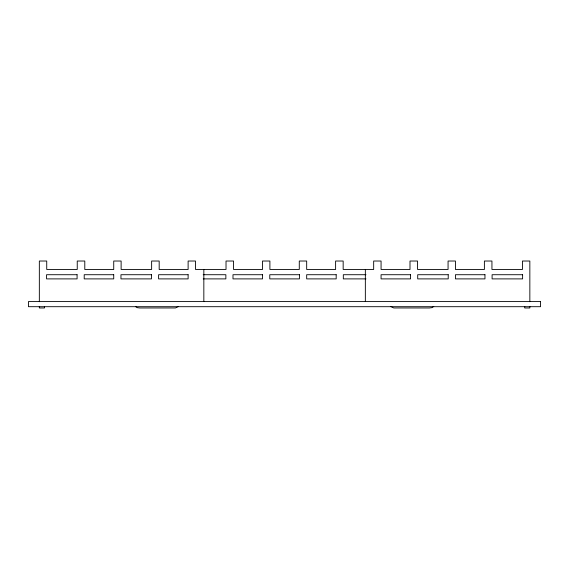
<?xml version="1.0" encoding="UTF-8"?>
<svg xmlns="http://www.w3.org/2000/svg" width="569" height="569" viewBox="0 0 569 569"><rect width="100%" height="100%" fill="white"/><g stroke="black" fill="none" stroke-linecap="round" stroke-linejoin="round"><path stroke-width="0.85" d="M178.431 306.492L175.423 307.964L139.775 307.978L137.193 307.651L135.408 306.428M433.777 306.428L431.985 307.651L429.403 307.978L393.762 307.964L390.747 306.492M203.197 274.72L225.865 274.72L225.865 278.895L203.197 278.895M365.988 274.72L343.32 274.72L343.32 278.895L365.988 278.895M529.846 301.712L529.846 261.022L522.456 261.022L522.456 269.457L491.943 269.457L491.943 261.022L484.39 261.022L484.39 269.493L455.456 269.493L455.456 261.022L448.066 261.022L448.066 269.457L417.554 269.457L417.554 261.022L410 261.022L410 269.493L381.066 269.493L381.066 261.022L373.669 261.022L373.669 269.457L343.164 269.457L343.164 261.022L335.61 261.022L335.61 269.493L306.677 269.493L306.677 261.022L299.28 261.022L299.28 269.457L269.898 269.457L269.898 261.022L262.508 261.022L262.508 269.493L233.567 269.493L233.567 261.022L226.021 261.022L226.021 269.457L195.508 269.457L195.508 261.022L188.119 261.022L188.119 269.493L159.178 269.493L159.178 261.022L151.631 261.022L151.631 269.457L121.119 269.457L121.119 261.022L113.729 261.022L113.729 269.493L84.788 269.493L84.788 261.022L77.242 261.022L77.242 269.457L46.729 269.457L46.729 261.022L39.339 261.022L39.339 301.712M529.846 306.428L529.846 307.978L524.725 307.978L524.725 306.428M365.348 269.457L365.348 301.584M203.837 269.457L203.837 301.584M44.453 306.428L44.453 307.978L39.339 307.978L39.339 306.428M77.085 274.72L46.573 274.72L46.573 278.895L77.085 278.895L77.085 274.72M113.729 274.72L84.212 274.72L84.212 278.895L113.729 278.895L113.729 274.72M151.475 274.72L120.962 274.72L120.962 278.895L151.475 278.895L151.475 274.72M188.119 274.72L158.602 274.72L158.602 278.895L188.119 278.895L188.119 274.72M262.508 274.72L232.991 274.72L232.991 278.895L262.508 278.895L262.508 274.72M299.415 274.72L269.77 274.72L269.77 278.895L299.415 278.895L299.415 274.72M336.187 274.72L306.677 274.72L306.677 278.895L336.187 278.895L336.187 274.72M410.576 274.72L381.066 274.72L381.066 278.895L410.576 278.895L410.576 274.72M448.223 274.72L417.71 274.72L417.71 278.895L448.223 278.895L448.223 274.72M484.966 274.72L455.456 274.72L455.456 278.895L484.966 278.895L484.966 274.72M522.612 274.72L492.1 274.72L492.1 278.895L522.612 278.895L522.612 274.72M540.55 301.584L28.45 301.584L28.45 306.698L540.55 306.698L540.55 301.584"/></g></svg>
